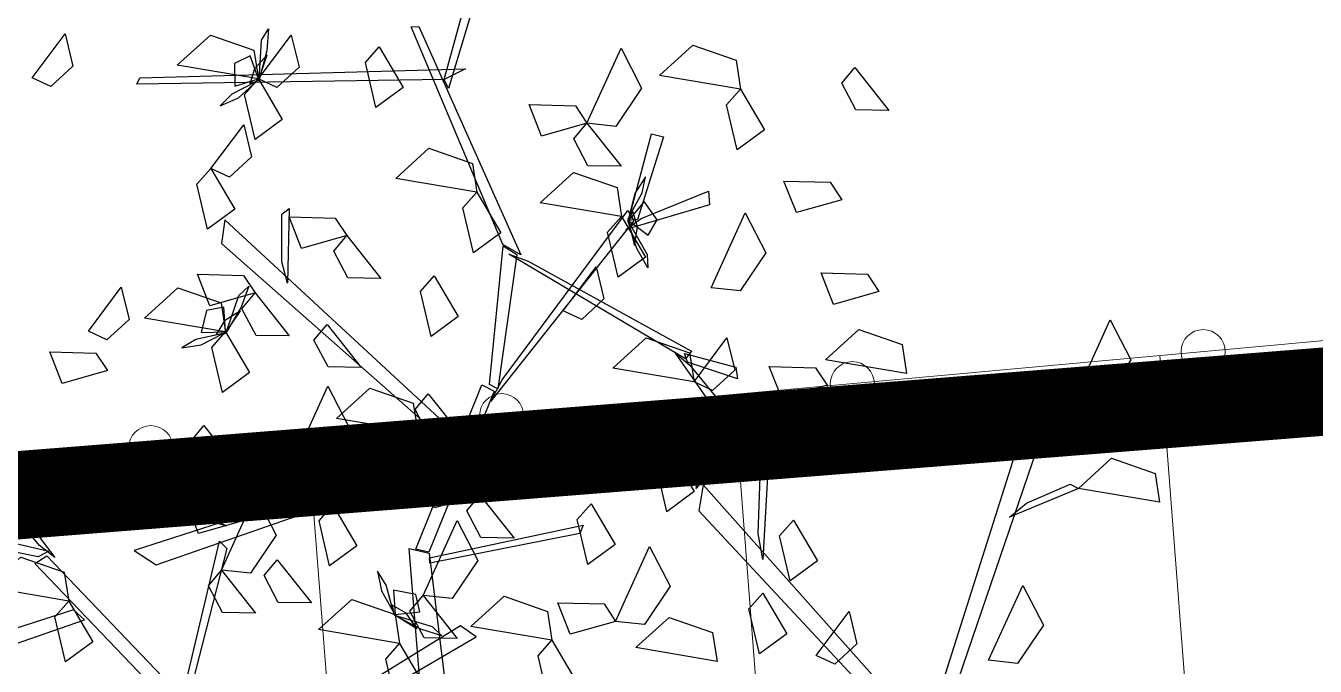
# Model space of a CAD drawing. Header units: metres. Extents: x 1851758 to 1852050, y 5187822 to 5188223.
# Drawn here: x 1851963.042 to 1851966.702, y 5187886.461 to 5187888.278 of the extents above; entities that cross this region are included whole.
import ezdxf

# ---------------------------------------------------------------- set-up
doc = ezdxf.new("R2010")
doc.units = ezdxf.units.M
doc.header["$LTSCALE"] = 2.5
doc.linetypes.add('L18', pattern=[0.6, 0.4, -0.2])
doc.layers.get('0').update_dxf_attribs({"linetype": 'CONTINUOUS', "lineweight": 30})
for name, color, linetype, lineweight in [('PAR_ALIGNT', 1, 'L18', 30), ('PRO_DEMOL_CLO_LEG', 7, 'CONTINUOUS', 15), ('PRO_DEMOL_TAL_HAC', 32, 'CONTINUOUS', 15), ('PRO_PAR_DA', 1, 'CONTINUOUS', 35)]:
    doc.layers.add(name, color=color, linetype=linetype, lineweight=lineweight)
doc.layers.add('PRO_PAR_CONT_DA', color=40, linetype='CONTINUOUS', plot=False)
doc.layers.add('PRO_VOI_PLANCHETTES', color=232, linetype='CONTINUOUS')
doc.layers.add('PRO_VOI_VEG', color=81, linetype='CONTINUOUS')

# ---------------------------------------------------------------- blocks, each defined once
blk = doc.blocks.new('CLOLEG')
blk.add_circle((0, 0), 0.0625)
blk = doc.blocks.new('arbre4')
at = {"layer": 'PRO_VOI_VEG', "color": 42, "linetype": 'ByBlock', "lineweight": -2, "extrusion": (-7.94843e-09, -0.83205, 0.5547), "elevation": 0.6378, "flags": 128}
blk.add_lwpolyline([(0.349, 8.3342), (0.6806, 9.9688), (0.7248, 9.8748), (0.3711, 8.2403), (0.349, 8.3342)], close=True, dxfattribs=at)
at = {"layer": 'PRO_VOI_VEG', "linetype": 'ByBlock', "lineweight": -2, "extrusion": (0.632852, 0.167542, 0.755929), "flags": 128}
for points, elevation in [([(4.6549, 6.2732), (4.8278, 5.9307), (4.6411, 5.9552), (4.5733, 6.1636), (4.6549, 6.2732)], 5.9965), ([(4.2214, 3.43), (4.3944, 3.0874), (4.2076, 3.112), (4.1398, 3.3203), (4.2214, 3.43)], 4.5593), ([(3.8316, 5.1072), (4.0046, 4.7647), (3.8179, 4.7892), (3.7501, 4.9976), (3.8316, 5.1072)], 5.8486), ([(3.1937, 5.5454), (3.3667, 5.2028), (3.18, 5.2274), (3.1122, 5.4358), (3.1937, 5.5454)], 4.8833), ([(2.4049, 2.8239), (2.5779, 2.4814), (2.3912, 2.5059), (2.3234, 2.7143), (2.4049, 2.8239)], 5.6831), ([(1.7768, 4.0294), (1.9498, 3.6869), (1.763, 3.7114), (1.6952, 3.9198), (1.7768, 4.0294)], 7.9396), ([(1.4518, 2.5915), (1.6248, 2.249), (1.438, 2.2735), (1.3702, 2.4819), (1.4518, 2.5915)], 5.8843), ([(0.0813, 2.9532), (0.2543, 2.6107), (0.0676, 2.6352), (-0.0002, 2.8436), (0.0813, 2.9532)], 6.9054)]:
    blk.add_lwpolyline(points, close=True, dxfattribs=dict(at, elevation=elevation))
at = {"layer": 'PRO_VOI_VEG', "linetype": 'ByBlock', "lineweight": -2, "extrusion": (-0.095442, 0.360509, 0.92786), "flags": 128}
for points, elevation in [([(-0.392, -1.7941), (0.0161, -2.0389), (-0.219, -2.1451), (-0.423, -1.9696), (-0.392, -1.7941)], 6.8556), ([(-2.954, -0.3521), (-2.5459, -0.5968), (-2.781, -0.703), (-2.985, -0.5275), (-2.954, -0.3521)], 7.851), ([(-1.3472, -0.2407), (-0.9391, -0.4854), (-1.1742, -0.5916), (-1.3783, -0.4162), (-1.3472, -0.2407)], 7.9878), ([(-2.0753, -0.305), (-1.6673, -0.5497), (-1.9024, -0.6559), (-2.1064, -0.4805), (-2.0753, -0.305)], 6.745), ([(0.2617, 0.0112), (0.6698, -0.2336), (0.4347, -0.3398), (0.2306, -0.1643), (0.2617, 0.0112)], 7.8865), ([(-2.1517, 1.5734), (-1.7437, 1.3287), (-1.9788, 1.2225), (-2.1828, 1.3979), (-2.1517, 1.5734)], 8.679), ([(-3.3048, 1.1819), (-2.8967, 0.9372), (-3.1318, 0.831), (-3.3358, 1.0064), (-3.3048, 1.1819)], 6.7465), ([(-0.5771, 0.7835), (-0.1691, 0.5387), (-0.4041, 0.4325), (-0.6082, 0.608), (-0.5771, 0.7835)], 7.3946), ([(-4.4155, 3.0912), (-4.0075, 2.8464), (-4.2425, 2.7402), (-4.4466, 2.9157), (-4.4155, 3.0912)], 8.3666), ([(1.6105, 0.4642), (2.0185, 0.2195), (1.7835, 0.1133), (1.5794, 0.2887), (1.6105, 0.4642)], 5.9479), ([(-0.0811, 2.3547), (0.3269, 2.11), (0.0919, 2.0038), (-0.1122, 2.1793), (-0.0811, 2.3547)], 8.365), ([(-0.902, 2.1407), (-0.4939, 1.896), (-0.729, 1.7898), (-0.933, 1.9652), (-0.902, 2.1407)], 7.1055), ([(-1.7462, 1.9018), (-1.3382, 1.6571), (-1.5732, 1.5509), (-1.7773, 1.7263), (-1.7462, 1.9018)], 5.3701)]:
    blk.add_lwpolyline(points, close=True, dxfattribs=dict(at, elevation=elevation))
at = {"layer": 'PRO_VOI_VEG', "color": 6, "linetype": 'ByBlock', "lineweight": -2, "extrusion": (-0.961889, 0.218143, 0.164872), "elevation": 2.5227, "flags": 128}
blk.add_lwpolyline([(-3.9205, 5.3634), (-4.1424, 5.2565), (-4.213, 5.4358), (-4.0871, 5.49), (-3.9205, 5.3634)], close=True, dxfattribs=at)
at = {"layer": 'PRO_VOI_VEG', "color": 42, "linetype": 'ByBlock', "lineweight": -2, "extrusion": (-8.90758e-09, -0.83205, 0.5547), "elevation": 0.6378, "flags": 128}
blk.add_lwpolyline([(0.6069, 6.6058), (0.1869, 8.8979), (0.2311, 8.8979), (0.7027, 6.4836), (0.6069, 6.6058)], close=True, dxfattribs=at)
at = {"layer": 'PRO_VOI_VEG', "color": 6, "linetype": 'ByBlock', "lineweight": -2, "extrusion": (-0.728389, 0.480734, 0.488205), "elevation": 5.2998, "flags": 128}
blk.add_lwpolyline([(-3.1032, 3.5573), (-3.1957, 3.3432), (-3.1143, 3.2263), (-3.0034, 3.3578), (-3.1032, 3.5573)], close=True, dxfattribs=at)
at = {"layer": 'PRO_VOI_VEG', "color": 6, "linetype": 'ByBlock', "lineweight": -2, "extrusion": (0.828904, -0.547073, 0.116747), "elevation": -2.198, "flags": 128}
blk.add_lwpolyline([(3.0958, 6.0034), (3.2474, 6.2288), (3.1439, 6.4433), (3.0552, 6.2893), (3.0958, 6.0034)], close=True, dxfattribs=at)
at = {"layer": 'PRO_VOI_VEG', "linetype": 'ByBlock', "lineweight": -2, "extrusion": (0.843665, 0.223353, 0.488205), "flags": 128}
for points, elevation in [([(4.1642, 4.9159), (3.9018, 4.8101), (3.8459, 5.1863), (4.1069, 5.1285), (4.1642, 4.9159)], 4.0099), ([(4.2214, 4.7762), (3.9589, 4.6705), (3.903, 5.0467), (4.164, 4.9888), (4.2214, 4.7762)], 3.1209), ([(3.2545, 5.1959), (2.9921, 5.0901), (2.9362, 5.4663), (3.1971, 5.4085), (3.2545, 5.1959)], 6.2913), ([(3.8316, 5.8437), (3.5692, 5.738), (3.5133, 6.1142), (3.7743, 6.0563), (3.8316, 5.8437)], 3.2325), ([(3.2022, 4.7049), (2.9398, 4.5992), (2.8839, 4.9754), (3.1448, 4.9175), (3.2022, 4.7049)], 4.1756), ([(2.7984, 4.9816), (2.5359, 4.8759), (2.48, 5.2521), (2.741, 5.1942), (2.7984, 4.9816)], 5.1647), ([(2.8346, 7.0183), (2.5721, 6.9125), (2.5162, 7.2887), (2.7772, 7.2309), (2.8346, 7.0183)], 5.0275), ([(2.9308, 6.5177), (2.6683, 6.412), (2.6124, 6.7881), (2.8734, 6.7303), (2.9308, 6.5177)], 3.3461), ([(1.4518, 4.4384), (1.1893, 4.3327), (1.1334, 4.7089), (1.3944, 4.651), (1.4518, 4.4384)], 4.6521), ([(1.8004, 7.5475), (1.5379, 7.4417), (1.4821, 7.8179), (1.743, 7.7601), (1.8004, 7.5475)], 4.2048), ([(1.3185, 6.8714), (1.056, 6.7657), (1.0001, 7.1419), (1.2611, 7.084), (1.3185, 6.8714)], 5.4133), ([(0.8487, 5.0602), (0.5862, 4.9545), (0.5303, 5.3307), (0.7913, 5.2728), (0.8487, 5.0602)], 5.6065), ([(1.7874, 5.7538), (1.525, 5.6481), (1.4691, 6.0243), (1.7301, 5.9664), (1.7874, 5.7538)], 1.3733), ([(0.5155, 5.4156), (0.253, 5.3098), (0.1971, 5.686), (0.4581, 5.6282), (0.5155, 5.4156)], 5.4586), ([(0.9347, 7.5005), (0.6722, 7.3948), (0.6163, 7.771), (0.8773, 7.7131), (0.9347, 7.5005)], 4.2887), ([(0.6636, 5.22), (0.4011, 5.1143), (0.3452, 5.4904), (0.6062, 5.4326), (0.6636, 5.22)], 3.9536)]:
    blk.add_lwpolyline(points, close=True, dxfattribs=dict(at, elevation=elevation))
at = {"layer": 'PRO_VOI_VEG', "color": 42, "linetype": 'ByBlock', "lineweight": -2, "extrusion": (0.28427, -0.71615, 0.637432), "elevation": 1.8143, "flags": 128}
blk.add_lwpolyline([(1.8342, 7.9582), (0.258, 9.1331), (0.289, 9.1716), (1.9697, 7.9595), (1.8342, 7.9582)], close=True, dxfattribs=at)
at = {"layer": 'PRO_VOI_VEG', "linetype": 'ByBlock', "lineweight": -2, "extrusion": (0.372929, 2.33309e-10, 0.92786), "elevation": 4.6976, "flags": 128}
blk.add_lwpolyline([(3.7798, 0.6616), (4.1879, 0.4169), (3.9528, 0.3107), (3.7488, 0.4861), (3.7798, 0.6616)], close=True, dxfattribs=at)
at = {"layer": 'PRO_VOI_VEG', "color": 6, "linetype": 'ByBlock', "lineweight": -2, "extrusion": (-0.428772, 0.890609, 0.151559), "elevation": 4.8794, "flags": 128}
blk.add_lwpolyline([(-1.1652, 4.9988), (-1.0081, 4.9527), (-0.9178, 5.1085), (-1.0297, 5.1912), (-1.1652, 4.9988)], close=True, dxfattribs=at)
at = {"layer": 'PRO_VOI_VEG', "linetype": 'ByBlock', "lineweight": -2, "extrusion": (-2.51648e-10, -0.654654, 0.755929), "flags": 128}
for points, elevation in [([(2.6794, 6.678), (2.8524, 6.3355), (2.6657, 6.36), (2.5979, 6.5684), (2.6794, 6.678)], 1.6434), ([(0.1158, 5.4307), (0.2888, 5.0882), (0.102, 5.1127), (0.0343, 5.3211), (0.1158, 5.4307)], 2.7236)]:
    blk.add_lwpolyline(points, close=True, dxfattribs=dict(at, elevation=elevation))
at = {"layer": 'PRO_VOI_VEG', "linetype": 'ByBlock', "lineweight": -2, "extrusion": (9.90252e-10, -0.872729, 0.488205), "flags": 128}
for points, elevation in [([(1.138, 5.8646), (0.8755, 5.7589), (0.8197, 6.1351), (1.0806, 6.0772), (1.138, 5.8646)], -1.0503), ([(2.5448, 6.8717), (2.2823, 6.766), (2.2265, 7.1422), (2.4874, 7.0843), (2.5448, 6.8717)], 0.1427), ([(-0.818, 5.4705), (-1.0805, 5.3648), (-1.1363, 5.741), (-0.8754, 5.6831), (-0.818, 5.4705)], -0.3458), ([(2.3763, 6.3628), (2.1138, 6.2571), (2.0579, 6.6333), (2.3189, 6.5754), (2.3763, 6.3628)], 1.0524)]:
    blk.add_lwpolyline(points, close=True, dxfattribs=dict(at, elevation=elevation))
at = {"layer": 'PRO_VOI_VEG', "linetype": 'ByBlock', "lineweight": -2, "extrusion": (-2.51655e-10, -0.654654, 0.755929), "flags": 128}
for points, elevation in [([(1.138, 5.8722), (1.311, 5.5297), (1.1243, 5.5542), (1.0565, 5.7626), (1.138, 5.8722)], 1.0069), ([(-0.818, 5.262), (-0.645, 4.9195), (-0.8317, 4.944), (-0.8995, 5.1524), (-0.818, 5.262)], 1.5354)]:
    blk.add_lwpolyline(points, close=True, dxfattribs=dict(at, elevation=elevation))
at = {"layer": 'PRO_VOI_VEG', "color": 42, "linetype": 'ByBlock', "lineweight": -2, "extrusion": (2.18152e-08, -0.933257, 0.359211), "elevation": -1.1706, "flags": 128}
blk.add_lwpolyline([(1.3291, 5.8993), (1.4985, 7.2328), (1.5649, 7.1713), (1.3806, 5.8993), (1.3291, 5.8993)], close=True, dxfattribs=at)
at = {"layer": 'PRO_VOI_VEG', "color": 6, "linetype": 'ByBlock', "lineweight": -2, "extrusion": (0.848441, -0.507127, 0.151559), "elevation": 0.2619, "flags": 128}
blk.add_lwpolyline([(3.4551, 5.0929), (3.6122, 5.0468), (3.7025, 5.2026), (3.5906, 5.2852), (3.4551, 5.0929)], close=True, dxfattribs=at)
at = {"layer": 'PRO_VOI_VEG', "color": 42, "linetype": 'ByBlock', "lineweight": -2, "extrusion": (-3.5711e-09, -0.72424, 0.689548), "elevation": 1.1883, "flags": 128}
blk.add_lwpolyline([(0.2606, 4.2618), (-0.9553, 6.179), (-0.9848, 5.9864), (0.2311, 4.1567), (0.2606, 4.2618)], close=True, dxfattribs=at)
at = {"layer": 'PRO_VOI_VEG', "color": 42, "linetype": 'ByBlock', "lineweight": -2, "extrusion": (8.93024e-09, -0.872729, 0.488205), "elevation": -0.2652, "flags": 128}
blk.add_lwpolyline([(-0.6532, 5.9487), (-0.6311, 6.5018), (-0.5869, 6.56), (-0.6311, 5.6965), (-0.6532, 5.9487)], close=True, dxfattribs=at)
at = {"layer": 'PRO_VOI_VEG', "linetype": 'ByBlock', "lineweight": -2, "extrusion": (9.90254e-10, -0.872729, 0.488205), "flags": 128}
for points, elevation in [([(-0.2727, 8.6832), (-0.5352, 8.5775), (-0.5911, 8.9537), (-0.3301, 8.8958), (-0.2727, 8.6832)], 1.1275), ([(2.7134, 6.2146), (2.4509, 6.1089), (2.395, 6.4851), (2.656, 6.4272), (2.7134, 6.2146)], 0.3901), ([(2.0053, 5.8362), (1.7428, 5.7305), (1.6869, 6.1067), (1.9479, 6.0488), (2.0053, 5.8362)], 1.0664)]:
    blk.add_lwpolyline(points, close=True, dxfattribs=dict(at, elevation=elevation))
at = {"layer": 'PRO_VOI_VEG', "color": 42, "linetype": 'ByBlock', "lineweight": -2, "extrusion": (0.417587, -0.658071, 0.626549), "elevation": 1.647, "flags": 128}
blk.add_lwpolyline([(2.9051, 5.1849), (3.3051, 5.0154), (3.2631, 4.9096), (2.7996, 5.1878), (2.9051, 5.1849)], close=True, dxfattribs=at)
at = {"layer": 'PRO_VOI_VEG', "color": 6, "linetype": 'ByBlock', "lineweight": -2, "extrusion": (0.872729, -8.4033e-09, 0.488205), "elevation": 3.6425, "flags": 128}
blk.add_lwpolyline([(3.2116, 3.7891), (3.1192, 3.5749), (3.2005, 3.458), (3.3114, 3.5895), (3.2116, 3.7891)], close=True, dxfattribs=at)
at = {"layer": 'PRO_VOI_VEG', "linetype": 'ByBlock', "lineweight": -2, "extrusion": (4.78407e-09, -0.654654, 0.755929), "elevation": 4.0136, "flags": 128}
blk.add_lwpolyline([(-0.2727, 7.782), (-0.0997, 7.4395), (-0.2864, 7.4641), (-0.3542, 7.6724), (-0.2727, 7.782)], close=True, dxfattribs=at)
at = {"layer": 'PRO_VOI_VEG', "color": 42, "linetype": 'ByBlock', "lineweight": -2, "extrusion": (-1.10197e-08, -0.72424, 0.689548), "elevation": 1.1883, "flags": 128}
blk.add_lwpolyline([(0.5406, 4.682), (1.3291, 5.9864), (1.3585, 5.8988), (0.4669, 4.5157), (0.5406, 4.682)], close=True, dxfattribs=at)
at = {"layer": 'PRO_VOI_VEG', "color": 6, "linetype": 'ByBlock', "lineweight": -2, "extrusion": (-0.993162, 3.93212e-10, 0.116747), "elevation": -0.72, "flags": 128}
blk.add_lwpolyline([(-3.219, 5.2186), (-3.0674, 5.444), (-3.1709, 5.6585), (-3.2597, 5.5045), (-3.219, 5.2186)], close=True, dxfattribs=at)
at = {"layer": 'PRO_VOI_VEG', "color": 6, "linetype": 'ByBlock', "lineweight": -2, "extrusion": (0.922965, 0.347782, 0.164872), "elevation": 3.1795, "flags": 128}
blk.add_lwpolyline([(2.5387, 4.6383), (2.3167, 4.5314), (2.2462, 4.7107), (2.372, 4.7649), (2.5387, 4.6383)], close=True, dxfattribs=at)
at = {"layer": 'PRO_VOI_VEG', "linetype": 'ByBlock', "lineweight": -2, "extrusion": (0.372929, 2.33269e-10, 0.92786), "elevation": 7.1277, "flags": 128}
blk.add_lwpolyline([(2.7924, 0.9618), (3.2004, 0.7171), (2.9653, 0.6109), (2.7613, 0.7863), (2.7924, 0.9618)], close=True, dxfattribs=at)
at = {"layer": 'PRO_VOI_VEG', "color": 42, "linetype": 'ByBlock', "lineweight": -2, "extrusion": (1.11052e-08, -0.906135, 0.422988), "elevation": -0.3535, "flags": 128}
blk.add_lwpolyline([(0.4669, 4.7934), (0.6069, 6.6321), (0.6806, 6.5022), (0.5111, 4.7235), (0.4669, 4.7934)], close=True, dxfattribs=at)
at = {"layer": 'PRO_VOI_VEG', "color": 6, "linetype": 'ByBlock', "lineweight": -2, "extrusion": (-0.869679, 0.46527, 0.164872), "elevation": 3.364, "flags": 128}
blk.add_lwpolyline([(-1.9639, 6.8751), (-2.1859, 6.7682), (-2.2565, 6.9476), (-2.1306, 7.0017), (-1.9639, 6.8751)], close=True, dxfattribs=at)
at = {"layer": 'PRO_VOI_VEG', "color": 42, "linetype": 'ByBlock', "lineweight": -2, "extrusion": (-0.84411, -0.221664, 0.488205), "elevation": 1.5587, "flags": 128}
blk.add_lwpolyline([(-2.7387, 5.8313), (-1.9502, 7.277), (-1.9207, 7.1799), (-2.8124, 5.6469), (-2.7387, 5.8313)], close=True, dxfattribs=at)
at = {"layer": 'PRO_VOI_VEG', "color": 6, "linetype": 'ByBlock', "lineweight": -2, "extrusion": (-0.574935, 0.656587, 0.488205), "elevation": 5.9674, "flags": 128}
blk.add_lwpolyline([(-1.0677, 5.0513), (-1.1601, 4.8371), (-1.0788, 4.7203), (-0.9679, 4.8517), (-1.0677, 5.0513)], close=True, dxfattribs=at)
at = {"layer": 'PRO_VOI_VEG', "color": 6, "linetype": 'ByBlock', "lineweight": -2, "extrusion": (0.654273, -0.747193, 0.116747), "elevation": -1.8621, "flags": 128}
blk.add_lwpolyline([(1.0603, 7.6049), (1.2119, 7.8303), (1.1083, 8.0448), (1.0196, 7.8908), (1.0603, 7.6049)], close=True, dxfattribs=at)
at = {"layer": 'PRO_VOI_VEG', "linetype": 'ByBlock', "lineweight": -2, "extrusion": (9.90253e-10, -0.872729, 0.488205), "elevation": -1.1758, "flags": 128}
blk.add_lwpolyline([(-1.6888, 3.2268), (-1.9513, 3.1211), (-2.0072, 3.4973), (-1.7462, 3.4394), (-1.6888, 3.2268)], close=True, dxfattribs=at)
at = {"layer": 'PRO_VOI_VEG', "color": 6, "linetype": 'ByBlock', "lineweight": -2, "extrusion": (-0.177403, 0.972398, 0.151559), "elevation": 3.9697, "flags": 128}
blk.add_lwpolyline([(0.5067, 6.7871), (0.6639, 6.741), (0.7542, 6.8968), (0.6423, 6.9795), (0.5067, 6.7871)], close=True, dxfattribs=at)
at = {"layer": 'PRO_VOI_VEG', "linetype": 'ByBlock', "lineweight": -2, "extrusion": (1.09032e-10, -0.654654, 0.755929), "elevation": 2.4361, "flags": 128}
blk.add_lwpolyline([(-0.4253, 5.7626), (-0.2523, 5.4201), (-0.4391, 5.4446), (-0.5069, 5.653), (-0.4253, 5.7626)], close=True, dxfattribs=at)
at = {"layer": 'PRO_VOI_VEG', "color": 42, "linetype": 'ByBlock', "lineweight": -2, "extrusion": (0.440852, -0.719385, 0.536783), "flags": 128}
for points, elevation in [([(-0.9771, 3.3423), (-1.0361, 5.0792), (-0.9673, 5.0282), (-0.9484, 3.1422), (-0.9771, 3.3423)], -0.869), ([(-1.021, 3.2634), (-1.7492, 4.7455), (-1.632, 4.7073), (-0.9544, 3.2464), (-1.021, 3.2634)], -0.8629)]:
    blk.add_lwpolyline(points, close=True, dxfattribs=dict(at, elevation=elevation))
at = {"layer": 'PRO_VOI_VEG', "color": 42, "linetype": 'ByBlock', "lineweight": -2, "extrusion": (-0.682446, -0.575232, 0.450971), "elevation": 0.7042, "flags": 128}
blk.add_lwpolyline([(-0.7719, 7.5011), (-0.3539, 7.4123), (-0.3803, 7.289), (-0.8761, 7.4795), (-0.7719, 7.5011)], close=True, dxfattribs=at)
at = {"layer": 'PRO_VOI_VEG', "color": 42, "linetype": 'ByBlock', "lineweight": -2, "extrusion": (-0.952135, -0.250031, 0.175849), "elevation": -0.8821, "flags": 128}
blk.add_lwpolyline([(-1.9502, 7.2915), (-1.7807, 8.7015), (-1.7144, 8.6364), (-1.8986, 7.2915), (-1.9502, 7.2915)], close=True, dxfattribs=at)
at = {"layer": 'PRO_VOI_VEG', "linetype": 'ByBlock', "lineweight": -2, "extrusion": (0.372929, -1.31216e-09, 0.92786), "flags": 128}
for points, elevation in [([(2.0191, -0.5888), (2.4272, -0.8335), (2.1921, -0.9397), (1.9881, -0.7643), (2.0191, -0.5888)], 8.6747), ([(1.4202, 3.7423), (1.8283, 3.4976), (1.5932, 3.3914), (1.3892, 3.5669), (1.4202, 3.7423)], 6.2666), ([(1.185, 2.3312), (1.5931, 2.0864), (1.358, 1.9802), (1.154, 2.1557), (1.185, 2.3312)], 5.7831)]:
    blk.add_lwpolyline(points, close=True, dxfattribs=dict(at, elevation=elevation))
at = {"layer": 'PRO_VOI_VEG', "linetype": 'ByBlock', "lineweight": -2, "extrusion": (0.372929, -8.74771e-10, 0.92786), "elevation": 7.2899, "flags": 128}
blk.add_lwpolyline([(2.0044, 3.6589), (2.4124, 3.4142), (2.1773, 3.308), (1.9733, 3.4834), (2.0044, 3.6589)], close=True, dxfattribs=at)
at = {"layer": 'PRO_VOI_VEG', "color": 42, "linetype": 'ByBlock', "lineweight": -2, "extrusion": (-2.05191e-09, -0.72424, 0.689548), "elevation": 1.1883, "flags": 128}
blk.add_lwpolyline([(-0.0268, 3.3513), (0.4227, 4.6557), (0.489, 4.5944), (0.0469, 3.3163), (-0.0268, 3.3513)], close=True, dxfattribs=at)
at = {"layer": 'PRO_VOI_VEG', "linetype": 'ByBlock', "lineweight": -2, "extrusion": (4.78408e-09, -0.654654, 0.755929), "elevation": 1.0417, "flags": 128}
blk.add_lwpolyline([(-1.1687, 3.8729), (-0.9957, 3.5304), (-1.1824, 3.5549), (-1.2502, 3.7633), (-1.1687, 3.8729)], close=True, dxfattribs=at)
at = {"layer": 'PRO_VOI_VEG', "linetype": 'ByBlock', "lineweight": -2, "extrusion": (0.372929, 1.77872e-09, 0.92786), "elevation": 3.9863, "flags": 128}
blk.add_lwpolyline([(1.7262, 3.6454), (2.1342, 3.4006), (1.8991, 3.2944), (1.6951, 3.4699), (1.7262, 3.6454)], close=True, dxfattribs=at)
at = {"layer": 'PRO_VOI_VEG', "linetype": 'ByBlock', "lineweight": -2, "extrusion": (0.372929, 1.77869e-09, 0.92786), "elevation": 4.4081, "flags": 128}
blk.add_lwpolyline([(1.7262, 1.3818), (2.1342, 1.1371), (1.8991, 1.0309), (1.6951, 1.2063), (1.7262, 1.3818)], close=True, dxfattribs=at)
at = {"layer": 'PRO_VOI_VEG', "color": 42, "linetype": 'ByBlock', "lineweight": -2, "extrusion": (0.512659, -0.256321, 0.819439), "flags": 128}
for points, elevation in [([(1.8973, 2.7608), (0.6814, 4.5457), (0.6519, 4.3664), (1.8678, 2.6629), (1.8973, 2.7608)], 2.7427), ([(-0.0474, 2.2601), (0.4021, 3.4745), (0.4684, 3.4174), (0.0263, 2.2275), (-0.0474, 2.2601)], 0.3479), ([(0.24, 3.1077), (-0.9759, 4.8926), (-1.0054, 4.7133), (0.2105, 3.0099), (0.24, 3.1077)], 0.3479)]:
    blk.add_lwpolyline(points, close=True, dxfattribs=dict(at, elevation=elevation))
at = {"layer": 'PRO_VOI_VEG', "linetype": 'ByBlock', "lineweight": -2, "extrusion": (9.90251e-10, -0.872729, 0.488205), "flags": 128}
for points, elevation in [([(-1.2216, 5.9716), (-1.4841, 5.8659), (-1.54, 6.242), (-1.279, 6.1842), (-1.2216, 5.9716)], 1.1695), ([(0.3618, 6.0473), (0.0993, 5.9416), (0.0435, 6.3178), (0.3044, 6.2599), (0.3618, 6.0473)], 1.405)]:
    blk.add_lwpolyline(points, close=True, dxfattribs=dict(at, elevation=elevation))
at = {"layer": 'PRO_VOI_VEG', "color": 6, "linetype": 'ByBlock', "lineweight": -2, "extrusion": (0.345853, -0.925967, 0.151559), "elevation": -0.3148, "flags": 128}
blk.add_lwpolyline([(2.2813, 6.0427), (2.4384, 5.9966), (2.5287, 6.1524), (2.4168, 6.235), (2.2813, 6.0427)], close=True, dxfattribs=at)
at = {"layer": 'PRO_VOI_VEG', "color": 42, "linetype": 'ByBlock', "lineweight": -2, "extrusion": (0.700309, -0.350143, 0.622067), "elevation": 1.4587, "flags": 128}
blk.add_lwpolyline([(0.9835, 4.835), (1.0056, 5.3523), (1.0498, 5.4067), (1.0056, 4.5991), (0.9835, 4.835)], close=True, dxfattribs=at)
at = {"layer": 'PRO_VOI_VEG', "color": 6, "linetype": 'ByBlock', "lineweight": -2, "extrusion": (0.938016, -0.304866, 0.164872), "elevation": 1.9755, "flags": 128}
blk.add_lwpolyline([(2.3671, 5.7028), (2.1451, 5.5959), (2.0746, 5.7752), (2.2005, 5.8294), (2.3671, 5.7028)], close=True, dxfattribs=at)
at = {"layer": 'PRO_VOI_VEG', "color": 6, "linetype": 'ByBlock', "lineweight": -2, "extrusion": (-0.775617, 0.620313, 0.116747), "elevation": 0.5861, "flags": 128}
blk.add_lwpolyline([(-2.5778, 5.9223), (-2.4262, 6.1478), (-2.5297, 6.3622), (-2.6185, 6.2083), (-2.5778, 5.9223)], close=True, dxfattribs=at)
at = {"layer": 'PRO_VOI_VEG', "color": 6, "linetype": 'ByBlock', "lineweight": -2, "extrusion": (0.681565, -0.545093, 0.488205), "elevation": 2.9977, "flags": 128}
blk.add_lwpolyline([(2.5704, 5.1253), (2.478, 4.9111), (2.5593, 4.7943), (2.6702, 4.9257), (2.5704, 5.1253)], close=True, dxfattribs=at)
at = {"layer": 'PRO_VOI_VEG', "linetype": 'ByBlock', "lineweight": -2, "extrusion": (9.90146e-10, -0.872729, 0.488205), "elevation": 0.9939, "flags": 128}
blk.add_lwpolyline([(-0.9865, 5.2398), (-1.249, 5.1341), (-1.3049, 5.5103), (-1.0439, 5.4524), (-0.9865, 5.2398)], close=True, dxfattribs=at)
at = {"layer": 'PRO_VOI_VEG', "color": 42, "linetype": 'ByBlock', "lineweight": -2, "extrusion": (-0.662392, -0.292848, 0.689548), "elevation": 2.9811, "flags": 128}
blk.add_lwpolyline([(1.0027, 7.0133), (-0.2132, 8.9305), (-0.2426, 8.7379), (0.9732, 6.9083), (1.0027, 7.0133)], close=True, dxfattribs=at)
at = {"layer": 'PRO_VOI_VEG', "linetype": 'ByBlock', "lineweight": -2, "extrusion": (-2.5183e-10, -0.654654, 0.755929), "elevation": 2.3513, "flags": 128}
blk.add_lwpolyline([(0.3618, 4.3198), (0.5348, 3.9773), (0.3481, 4.0018), (0.2803, 4.2102), (0.3618, 4.3198)], close=True, dxfattribs=at)
at = {"layer": 'PRO_VOI_VEG', "color": 42, "linetype": 'ByBlock', "lineweight": -2, "extrusion": (-0.03707, -0.782086, 0.622067), "elevation": 3.7773, "flags": 128}
blk.add_lwpolyline([(1.8511, 7.1169), (1.8732, 7.6341), (1.9174, 7.6886), (1.8732, 6.8809), (1.8511, 7.1169)], close=True, dxfattribs=at)
at = {"layer": 'PRO_VOI_VEG', "color": 42, "linetype": 'ByBlock', "lineweight": -2, "extrusion": (-0.027137, -0.572523, 0.819439), "elevation": 5.6156, "flags": 128}
blk.add_lwpolyline([(2.7648, 4.287), (1.549, 6.0719), (1.5195, 5.8926), (2.7354, 4.1892), (2.7648, 4.287)], close=True, dxfattribs=at)
at = {"layer": 'PRO_VOI_VEG', "color": 42, "linetype": 'ByBlock', "lineweight": -2, "extrusion": (0.647784, -0.323881, 0.689548), "elevation": -0.1006, "flags": 128}
blk.add_lwpolyline([(0.0263, 2.1997), (0.9106, 2.3923), (0.8885, 2.3135), (0.0263, 2.1472), (0.0263, 2.1997)], close=True, dxfattribs=at)
at = {"layer": 'PRO_VOI_VEG', "color": 42, "linetype": 'ByBlock', "lineweight": -2, "extrusion": (5.97316e-10, -0.83205, 0.5547), "elevation": 0.6002, "flags": 128}
blk.add_lwpolyline([(0.0469, 3.4149), (0.9311, 3.6216), (0.909, 3.537), (0.0469, 3.3586), (0.0469, 3.4149)], close=True, dxfattribs=at)
at = {"layer": 'PRO_VOI_VEG', "color": 42, "linetype": 'ByBlock', "lineweight": -2, "extrusion": (-0.798201, -0.35289, 0.488205), "elevation": 0.7885, "flags": 128}
blk.add_lwpolyline([(0.089, 9.0592), (0.1111, 9.6122), (0.1553, 9.6704), (0.1111, 8.8069), (0.089, 9.0592)], close=True, dxfattribs=at)
at = {"layer": 'PRO_VOI_VEG', "linetype": 'ByBlock', "lineweight": -2, "extrusion": (1.09194e-10, -0.654654, 0.755929), "elevation": 4.7259, "flags": 128}
blk.add_lwpolyline([(-1.1354, 5.9715), (-0.9624, 5.629), (-1.1491, 5.6536), (-1.2169, 5.8619), (-1.1354, 5.9715)], close=True, dxfattribs=at)
at = {"layer": 'PRO_VOI_VEG', "linetype": 'ByBlock', "lineweight": -2, "extrusion": (-4.92655e-09, -0.654654, 0.755929), "elevation": 0.1278, "flags": 128}
blk.add_lwpolyline([(-0.8151, 2.0324), (-0.6421, 1.6899), (-0.8288, 1.7144), (-0.8966, 1.9228), (-0.8151, 2.0324)], close=True, dxfattribs=at)
at = {"layer": 'PRO_VOI_VEG', "color": 42, "linetype": 'ByBlock', "lineweight": -2, "extrusion": (0, -0.83205, 0.5547), "elevation": 0.6002, "flags": 128}
blk.add_lwpolyline([(-0.0637, 1.2825), (-0.0637, 3.5277), (0.0469, 3.4619), (0.0985, 1.2825), (-0.0637, 1.2825)], close=True, dxfattribs=at)
at = {"layer": 'PRO_VOI_VEG', "color": 6, "linetype": 'ByBlock', "lineweight": -2, "extrusion": (0.964416, 0.216638, 0.151559), "elevation": 1.3615, "flags": 128}
blk.add_lwpolyline([(1.1174, 8.4542), (1.2745, 8.4081), (1.3649, 8.5639), (1.2529, 8.6465), (1.1174, 8.4542)], close=True, dxfattribs=at)
at = {"layer": 'PRO_VOI_VEG', "linetype": 'ByBlock', "lineweight": -2, "extrusion": (0.372929, 2.33305e-10, 0.92786), "elevation": 5.0928, "flags": 128}
blk.add_lwpolyline([(0.9499, 0.8922), (1.358, 0.6474), (1.1229, 0.5412), (0.9189, 0.7167), (0.9499, 0.8922)], close=True, dxfattribs=at)
at = {"layer": 'PRO_VOI_VEG', "color": 6, "linetype": 'ByBlock', "lineweight": -2, "extrusion": (0.632764, 0.601054, 0.488205), "elevation": 4.7318, "flags": 128}
blk.add_lwpolyline([(0.9088, 7.1776), (0.8164, 6.9635), (0.8977, 6.8466), (1.0086, 6.9781), (0.9088, 7.1776)], close=True, dxfattribs=at)
at = {"layer": 'PRO_VOI_VEG', "linetype": 'ByBlock', "lineweight": -2, "extrusion": (-2.51482e-10, -0.654654, 0.755929), "elevation": 1.6105, "flags": 128}
blk.add_lwpolyline([(-0.0063, 2.9624), (0.1667, 2.6198), (-0.0201, 2.6444), (-0.0878, 2.8528), (-0.0063, 2.9624)], close=True, dxfattribs=at)
at = {"layer": 'PRO_VOI_VEG', "color": 6, "linetype": 'ByBlock', "lineweight": -2, "extrusion": (-0.720083, -0.683996, 0.116747), "elevation": 0.3861, "flags": 128}
blk.add_lwpolyline([(-0.9162, 8.6017), (-0.7646, 8.8272), (-0.8681, 9.0416), (-0.9569, 8.8876), (-0.9162, 8.6017)], close=True, dxfattribs=at)
at = {"layer": 'PRO_VOI_VEG', "color": 6, "linetype": 'ByBlock', "lineweight": -2, "extrusion": (0.429668, 0.887808, 0.164872), "elevation": 2.3045, "flags": 128}
blk.add_lwpolyline([(0.6319, 8.3221), (0.4099, 8.2152), (0.3393, 8.3945), (0.4652, 8.4487), (0.6319, 8.3221)], close=True, dxfattribs=at)
at = {"layer": 'PRO_VOI_VEG', "linetype": 'ByBlock', "lineweight": -2, "extrusion": (9.90148e-10, -0.872729, 0.488205), "elevation": 0.4911, "flags": 128}
blk.add_lwpolyline([(1.0715, 2.8236), (0.809, 2.7179), (0.7531, 3.0941), (1.0141, 3.0363), (1.0715, 2.8236)], close=True, dxfattribs=at)
at = {"layer": 'PRO_VOI_VEG', "color": 42, "linetype": 'ByBlock', "lineweight": -2, "extrusion": (-0.798146, 0.353014, 0.488205), "elevation": 2.2142, "flags": 128}
blk.add_lwpolyline([(0.2567, 1.5814), (-0.9591, 3.7063), (-0.9886, 3.4928), (0.2273, 1.465), (0.2567, 1.5814)], close=True, dxfattribs=at)
at = {"layer": 'PRO_VOI_VEG', "linetype": 'ByBlock', "lineweight": -2, "extrusion": (0.372929, 2.33266e-10, 0.92786), "elevation": 8.7223, "flags": 128}
blk.add_lwpolyline([(0.5584, 0.0949), (0.9665, -0.1498), (0.7314, -0.256), (0.5273, -0.0805), (0.5584, 0.0949)], close=True, dxfattribs=at)

msp = doc.modelspace()

# ---------------------------------------------------------------- hatches: boundary and pattern name
at = {"layer": 'PRO_VOI_PLANCHETTES'}
h = msp.add_hatch(color=256, dxfattribs=at)
h.dxf.hatch_style = 1
h.paths.add_polyline_path([(1851940.1879, 5187882.4082), (1851939.9802, 5187885.2996), (1851978.2394, 5187888.0205), (1851979.7067, 5187892.0169), (1851978.5984, 5187910.5764), (1851978.6283, 5187910.5785), (1851979.737, 5187892.0125), (1851978.2609, 5187887.9919), (1851940.0123, 5187885.2718), (1851940.2178, 5187882.4106)])

# ---------------------------------------------------------------- linework, layer by layer
at = {"layer": 'PAR_ALIGNT', "ltscale": 2.5, "const_width": 0.25, "flags": 128}
msp.add_lwpolyline([(1851863.4796, 5187879.0507), (1851981.3715, 5187888.4018)], dxfattribs=at)
msp.add_lwpolyline([(1851863.4796, 5187879.0507), (1851981.3715, 5187888.4018)], dxfattribs=at)
at = {"layer": 'PRO_DEMOL_CLO_LEG', "flags": 128}
msp.add_lwpolyline([(1851899.1687, 5187881.4795), (1851904.6517, 5187881.9482), (1851919.6157, 5187883.4662), (1851936.6677, 5187884.8017), (1851953.754, 5187886.2021), (1851969.4308, 5187887.6313), (1851974.4927, 5187887.9829), (1851978.8346, 5187888.2456)], dxfattribs=at)
at = {"layer": 'PRO_DEMOL_TAL_HAC'}
for p, q in [((1851966.3423, 5187886.2948), (1851966.2617, 5187887.3424)), ((1851965.1311, 5187886.2016), (1851965.0519, 5187887.2321)), ((1851963.92, 5187886.1085), (1851963.842, 5187887.1218))]:
    msp.add_line(p, q, dxfattribs=at)
at = {"layer": 'PRO_PAR_CONT_DA', "flags": 128}
msp.add_lwpolyline([(1851863.4796, 5187879.0507), (1851981.3715, 5187888.4018), (1851977.7933, 5187946.6346), (1851927.7207, 5187943.0606)], dxfattribs=at)
msp.add_lwpolyline([(1851863.5824, 5187878.1707), (1851981.4866, 5187886.528), (1851981.3715, 5187888.4018), (1851863.4796, 5187879.0507)], close=True, dxfattribs=at)
at = {"layer": 'PRO_PAR_DA', "flags": 128}
msp.add_lwpolyline([(1851863.4796, 5187879.0507), (1851981.3715, 5187888.4018)], dxfattribs=at)
at = {"layer": 'PRO_VOI_PLANCHETTES', "flags": 128}
msp.add_lwpolyline([(1851940.1879, 5187882.4082), (1851939.9802, 5187885.2996), (1851978.2394, 5187888.0205), (1851979.7067, 5187892.0169), (1851978.5984, 5187910.5764), (1851978.6283, 5187910.5785), (1851979.737, 5187892.0125), (1851978.2609, 5187887.9919), (1851940.0123, 5187885.2718), (1851940.2178, 5187882.4106)], close=True, dxfattribs=at)

# ---------------------------------------------------------------- block references
at = {"layer": 'PRO_DEMOL_CLO_LEG', "rotation": 5.209268699964508}
for p in [(1851966.3843, 5187887.3536), (1851965.3884, 5187887.2628), (1851964.3926, 5187887.172), (1851963.3967, 5187887.0812)]:
    msp.add_blockref('CLOLEG', p, dxfattribs=at)
at = {"layer": 'PRO_VOI_VEG', "xscale": 0.5, "yscale": 0.5, "zscale": 0.5, "rotation": 4.640794973699927}
msp.add_blockref('arbre4', (1851964.2208, 5187886.0717), dxfattribs=at)

doc.saveas('drawing.dxf')
